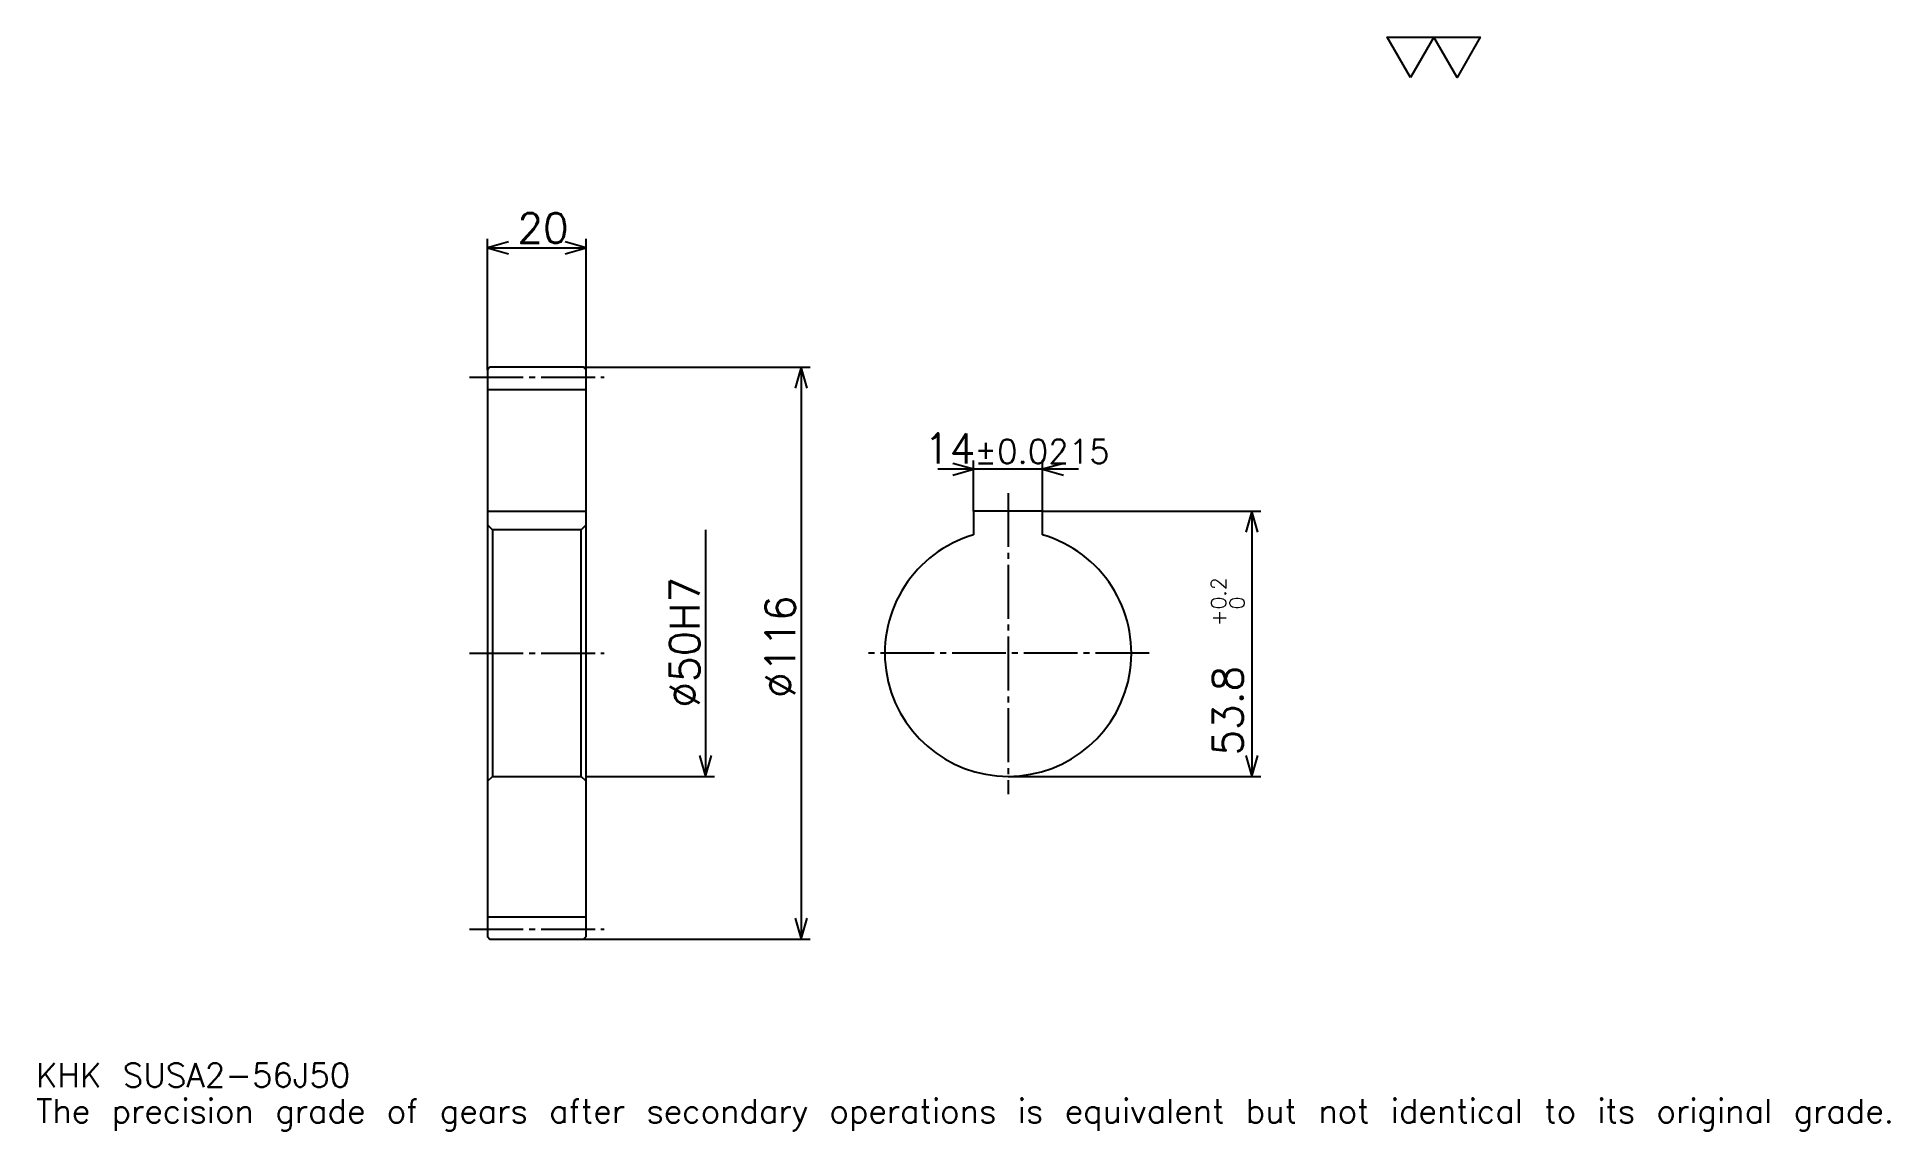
# Model space of a CAD drawing. Extents: x 12 to 388, y 4 to 226.
import ezdxf

# ---------------------------------------------------------------- set-up
doc = ezdxf.new("R2010")
doc.units = 0
doc.linetypes.add('DASHDOT', pattern=[14.54348, 10.907609, -1.211957, 1.211957, -1.211957])
doc.layers.get('0').update_dxf_attribs({"linetype": 'CONTINUOUS'})
doc.layers.add('DASHDOT', color=6, linetype='DASHDOT')
doc.styles.add('KANJI', font='TXT', dxfattribs={"bigfont": 'BIGFONT'})

msp = doc.modelspace()

# ---------------------------------------------------------------- linework, layer by layer
at = {"color": 5}
for p, q in [((103.679344, 159.372284), (103.679344, 185.429352)), ((123.679344, 159.372284), (123.679344, 185.429352)), ((103.679344, 183.61142), (123.679344, 183.61142)), ((103.679344, 158.872284), (103.679344, 159.372284)), ((123.179344, 159.372284), (123.679344, 159.372284)), ((123.679344, 159.372284), (169.127716, 159.372284)), ((123.679344, 158.872284), (123.679344, 159.372284)), ((167.309784, 159.372284), (167.309784, 43.372284)), ((202.277161, 130.172287), (202.277161, 140.473907)), ((216.277161, 130.172287), (216.277161, 140.473907)), ((223.548904, 138.655975), (195.005432, 138.655975)), ((216.277161, 130.172287), (260.51358, 130.172287)), ((258.695648, 130.172287), (258.695648, 76.372284)), ((147.918472, 126.372284), (147.918472, 76.372284)), ((123.679344, 76.372284), (149.736404, 76.372284)), ((209.277161, 76.372284), (260.51358, 76.372284)), ((123.179344, 43.372284), (123.679344, 43.372284)), ((123.679344, 43.372284), (169.127716, 43.372284))]:
    msp.add_line(p, q, dxfattribs=at)
at = {"color": 4}
for p, q in [((103.679344, 154.872284), (123.679344, 154.872284)), ((103.679344, 130.172287), (123.679344, 130.172287)), ((123.679344, 127.372284), (122.679344, 126.372284)), ((103.679344, 75.372284), (104.679344, 76.372284)), ((123.679344, 75.372284), (122.679344, 76.372284)), ((103.679344, 47.872284), (123.679344, 47.872284))]:
    msp.add_line(p, q, dxfattribs=at)
at = {"color": 7}
msp.add_lwpolyline([(290.869568, 218.152176), (286.142944, 226.345001), (305.049469, 226.345001), (300.322815, 218.152176), (295.596191, 226.345001), (290.869568, 218.152176)], dxfattribs=at)
at = {"color": 5}
for points in [[(107.921188, 184.823364), (103.679344, 183.61142), (107.921188, 182.399445)], [(119.4375, 182.399445), (123.679344, 183.61142), (119.4375, 184.823364)], [(168.521729, 155.130432), (167.309784, 159.372284), (166.097824, 155.130432)], [(198.035309, 137.444031), (202.277161, 138.655975), (198.035309, 139.867935)], [(220.519012, 139.867935), (216.277161, 138.655975), (220.519012, 137.444031)], [(259.907593, 125.930435), (258.695648, 130.172287), (257.483673, 125.930435)], [(146.706512, 80.614136), (147.918472, 76.372284), (149.130432, 80.614136)], [(257.483673, 80.614136), (258.695648, 76.372284), (259.907593, 80.614136)], [(166.097824, 47.614132), (167.309784, 43.372284), (168.521729, 47.614132)]]:
    msp.add_lwpolyline(points, dxfattribs=at)
at = {"color": 4}
for points in [[(103.679344, 75.372284), (103.679344, 43.872284), (104.179344, 43.372284), (123.179344, 43.372284), (123.679344, 43.872284), (123.679344, 158.872284), (123.179344, 159.372284), (104.179344, 159.372284), (103.679344, 158.872284), (103.679344, 75.372284)], [(216.277161, 125.372284), (216.277161, 130.172287), (202.277161, 130.172287), (202.277161, 125.372284)], [(103.679344, 127.372284), (104.679344, 126.372284), (104.679344, 76.372284), (122.679344, 76.372284), (122.679344, 126.372284), (104.679344, 126.372284)]]:
    msp.add_lwpolyline(points, dxfattribs=at)
msp.add_arc((209.277161, 101.372284), 25, 106.26020456, 73.73979544, dxfattribs=at)
at = {"layer": 'DASHDOT', "color": 7}
for p, q in [((100.043472, 157.372284), (127.315216, 157.372284)), ((209.277161, 133.808151), (209.277161, 72.736412)), ((100.043472, 101.372284), (127.315216, 101.372284)), ((237.913025, 101.372284), (180.641296, 101.372284)), ((100.043472, 45.372284), (127.315216, 45.372284))]:
    msp.add_line(p, q, dxfattribs=at)

# ---------------------------------------------------------------- texts
at = {"color": 7, "style": 'KANJI'}
for s, height, p in [('20', 6.059783, (109.740486, 184.580978)), ('14', 6.059783, (192.22374, 139.867935)), ('%%p0.0215', 4.847826, (202.46402, 139.867935)), ('KHK SUSA2-56J50', 4.847826, (12.119565, 13.331522)), ('The precision grade of gears after secondary operations is equivalent but not identical to its original grade.', 4.847826, (12.119565, 6.059783))]:
    msp.add_text(s, height=height, dxfattribs=at).set_placement(p)
for s, height, p in [('%%c50H7', 6.059783, (146.706512, 90.313179)), ('0.2', 3.029891, (253.484222, 110.23629)), ('%%c116', 6.059783, (166.097824, 92.282608)), ('+', 3.029891, (253.484222, 106.842812)), ('0', 3.029891, (257.241302, 110.23629)), ('53.8', 6.059783, (256.877716, 80.61367))]:
    msp.add_text(s, height=height, rotation=90, dxfattribs=at).set_placement(p)

doc.saveas('drawing.dxf')
